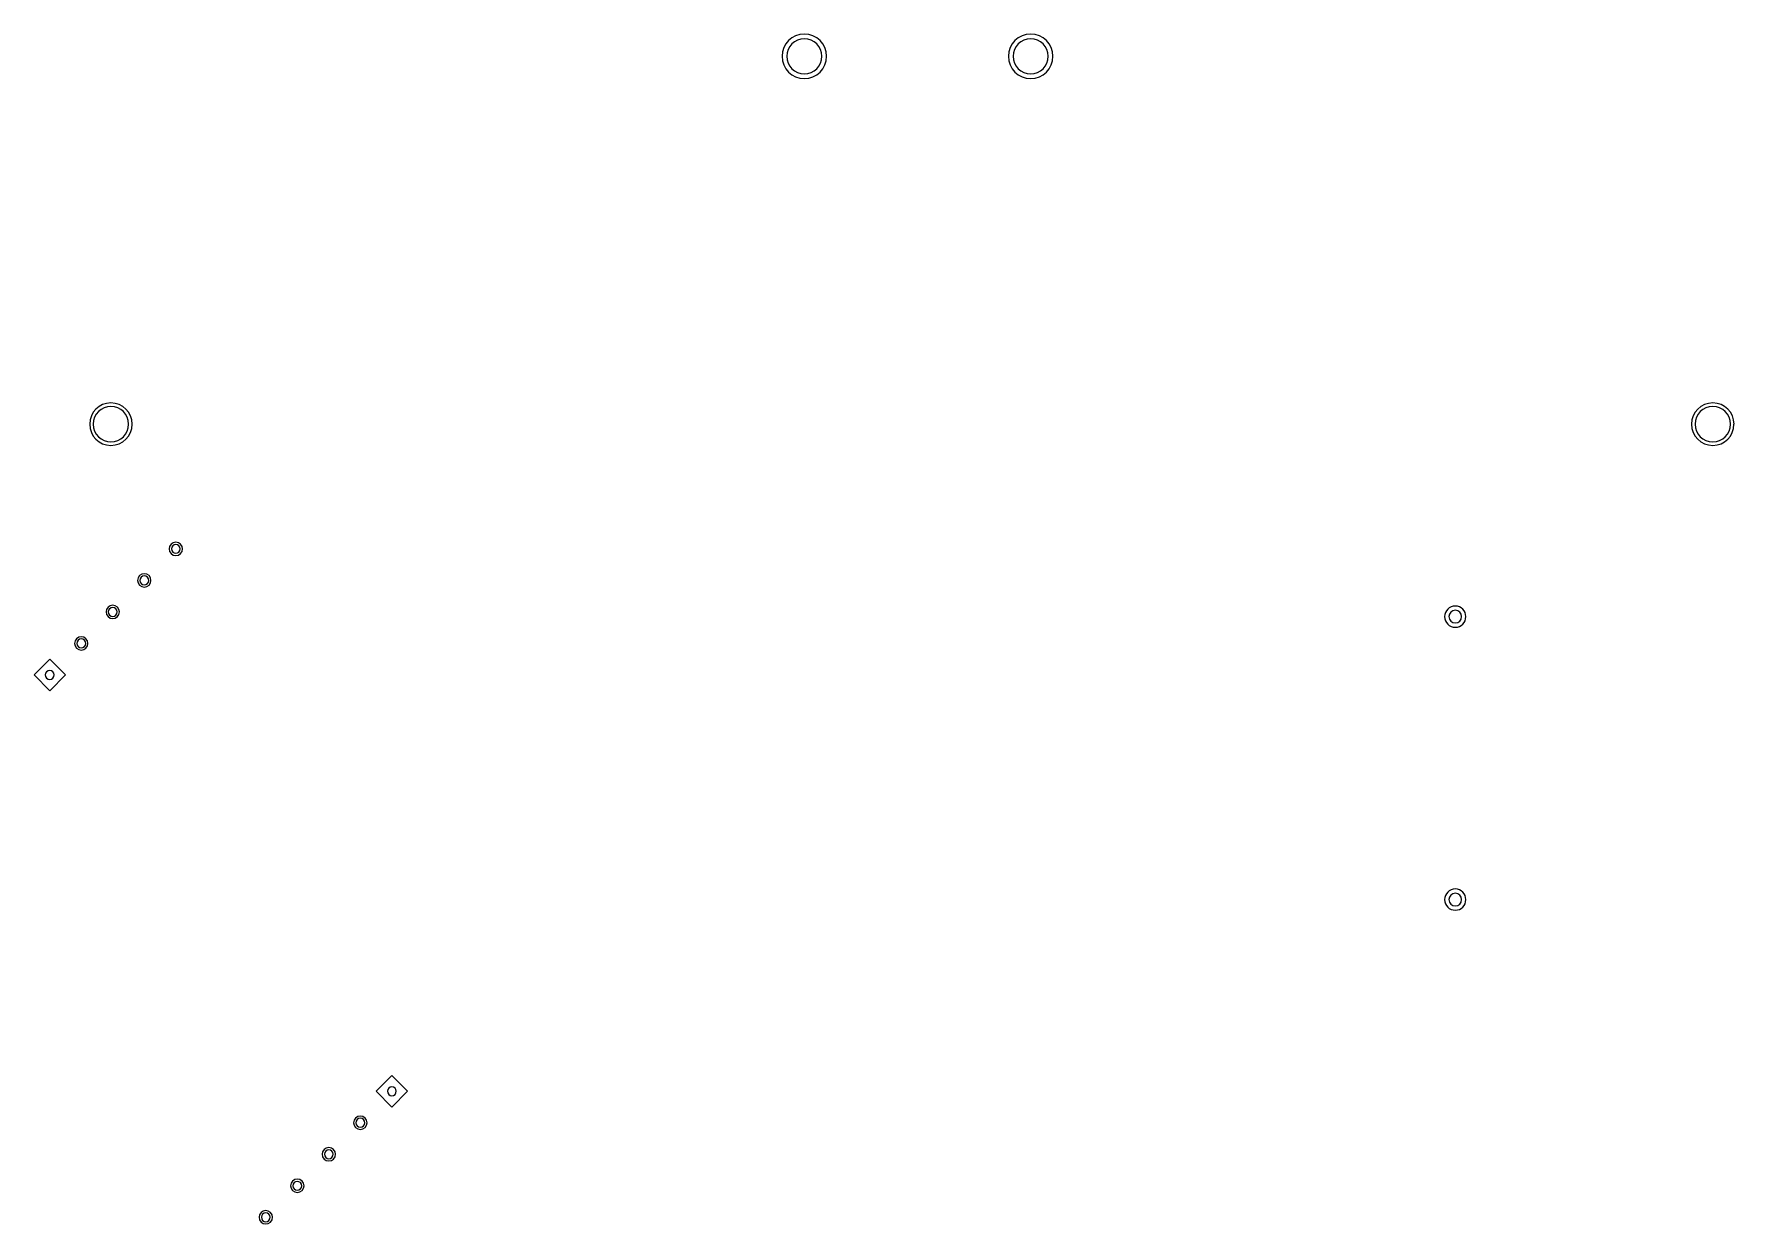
# Model space of a CAD drawing. Header units: centimetres. Extents: x 6.8 to 26.5, y 6.4 to 30.9.
# Drawn here: x 18.82 to 26.45, y 25.53 to 30.87 of the extents above.
import ezdxf

# ---------------------------------------------------------------- set-up
doc = ezdxf.new("R2010")
doc.units = ezdxf.units.CM
doc.header["$MEASUREMENT"] = 0
for name, color, linetype in [('QC2018 Badge rD1_fixed v1_0', 7, 'Continuous'), ('QC2018 Badge rD1_fixed v1_MultiLayer', 7, 'Continuous'), ('QC2018 Badge rD1_fixed v1_PadHoleLayer', 7, 'Continuous')]:
    doc.layers.add(name, color=color, linetype=linetype)

msp = doc.modelspace()

# ---------------------------------------------------------------- linework, layer by layer
at = {"layer": 'QC2018 Badge rD1_fixed v1_0'}
for p, q in [((18.8932, 28.0605), (18.8225, 27.9898)), ((18.9639, 27.9898), (18.8932, 28.0605)), ((18.8225, 27.9898), (18.8932, 27.9191)), ((18.8932, 27.9191), (18.9639, 27.9898)), ((20.4283, 26.1921), (20.3576, 26.1214)), ((20.499, 26.1214), (20.4283, 26.1921)), ((20.3576, 26.1214), (20.4283, 26.0506)), ((20.4283, 26.0506), (20.499, 26.1214))]:
    msp.add_line(p, q, dxfattribs=at)
for centre, radius, start, end in [((22.2791, 30.7661), 0.1, 0, 180), ((22.2791, 30.7661), 0.0787, 0, 180), ((23.2951, 30.7661), 0.1, 0, 180), ((23.2951, 30.7661), 0.0787, 0, 180), ((22.2791, 30.7661), 0.1, 180, 0), ((22.2791, 30.7661), 0.0787, 180, 0), ((23.2951, 30.7661), 0.1, 180, 0), ((23.2951, 30.7661), 0.0787, 180, 0), ((19.4589, 28.5555), 0.03, 135, 315), ((19.4589, 28.5555), 0.03, 315, 135), ((19.4589, 28.5555), 0.02, 135, 315), ((19.4589, 28.5555), 0.02, 315, 135), ((19.3175, 28.4141), 0.03, 135, 315), ((19.3175, 28.4141), 0.03, 315, 135), ((19.3175, 28.4141), 0.02, 135, 315), ((19.3175, 28.4141), 0.02, 315, 135), ((19.176, 28.2727), 0.03, 315, 135), ((19.176, 28.2727), 0.03, 135, 315), ((19.176, 28.2727), 0.02, 135, 315), ((19.176, 28.2727), 0.02, 315, 135), ((25.2001, 28.2515), 0.0476, 0, 180), ((25.2001, 28.2515), 0.0476, 180, 0), ((25.2001, 28.2515), 0.0286, 0, 180), ((25.2001, 28.2515), 0.0286, 180, 0), ((19.0346, 28.1312), 0.03, 135, 315), ((19.0346, 28.1312), 0.03, 315, 135), ((19.0346, 28.1312), 0.02, 315, 135), ((19.0346, 28.1312), 0.02, 135, 315), ((18.8932, 27.9898), 0.02, 135, 315), ((18.8932, 27.9898), 0.02, 315, 135), ((25.2001, 26.9815), 0.0476, 0, 180), ((25.2001, 26.9815), 0.0286, 0, 180), ((25.2001, 26.9815), 0.0476, 180, 0), ((25.2001, 26.9815), 0.0286, 180, 0), ((20.4283, 26.1214), 0.02, 135, 315), ((20.4283, 26.1214), 0.02, 315, 135), ((20.2869, 25.9799), 0.03, 135, 315), ((20.2869, 25.9799), 0.03, 315, 135), ((20.2869, 25.9799), 0.02, 135, 315), ((20.2869, 25.9799), 0.02, 315, 135), ((20.1455, 25.8385), 0.03, 315, 135), ((20.1455, 25.8385), 0.03, 135, 315), ((20.1455, 25.8385), 0.02, 135, 315), ((20.1455, 25.8385), 0.02, 315, 135), ((20.0041, 25.6971), 0.03, 135, 315), ((20.0041, 25.6971), 0.03, 315, 135), ((20.0041, 25.6971), 0.02, 135, 315), ((20.0041, 25.6971), 0.02, 315, 135), ((19.8627, 25.5557), 0.03, 135, 315), ((19.8627, 25.5557), 0.03, 315, 135), ((19.8627, 25.5557), 0.02, 135, 315), ((19.8627, 25.5557), 0.02, 315, 135)]:
    msp.add_arc(centre, radius, start, end, dxfattribs=at)
at = {"layer": 'QC2018 Badge rD1_fixed v1_MultiLayer'}
for centre, radius, start, end in [((19.1676, 29.1151), 0.0953, 0, 180), ((26.3558, 29.1151), 0.0953, 360, 180), ((19.1676, 29.1151), 0.0953, 180, 0), ((26.3558, 29.1151), 0.0952, 180, 360)]:
    msp.add_arc(centre, radius, start, end, dxfattribs=at)
at = {"layer": 'QC2018 Badge rD1_fixed v1_PadHoleLayer'}
for centre, start, end in [((19.1676, 29.1151), 0, 180), ((26.3558, 29.1151), 360, 180), ((19.1676, 29.1151), 180, 0), ((26.3558, 29.1151), 180, 360)]:
    msp.add_arc(centre, 0.0794, start, end, dxfattribs=at)

doc.saveas('drawing.dxf')
